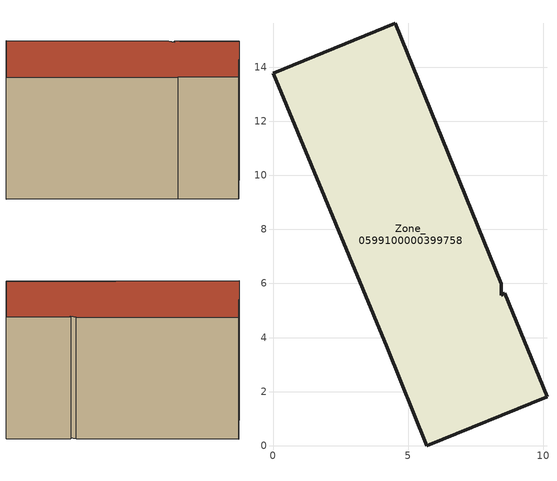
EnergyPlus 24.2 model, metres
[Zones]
Zone_0599100000399758
 floor ground (C_G): 8.59,5.64 10.14,1.81 5.7,0 4.23,3.62 0,13.79 4.53,15.63 8.45,5.99 8.45,5.57 z0
 wall outside (C_F): 5.7,0 10.14,1.81 8.59,5.64 8.45,5.57 8.45,5.99 4.53,15.63 0,13.79 4.23,3.62 5.7,0 z0:8.88
 roof outside (C_R): 10.14,1.81 8.59,5.64 8.45,5.57 8.45,5.99 4.53,15.63 0,13.79 4.23,3.62 5.7,0 z8.88
[BUILDING]
Pand.0599100000399758: North Axis=0; Terrain=City; Loads Convergence Tolerance Value=0.04; Temperature Convergence Tolerance Value=0.4; Solar Distribution=FullExterior; Maximum Number of Warmup Days=25; Minimum Number of Warmup Days=1
[Site:Location]
Rotterdam.The.Hague.AP_ZH_NLD Design_Conditions: Latitude=51.96; Longitude=4.45; Time Zone=1; Elevation=-4.5
[SITE:GROUNDTEMPERATURE:BUILDINGSURFACE]
18, 18, 18, 18, 18, 18, 18, 18, 18, 18, 18, 18
[MATERIAL] Thermal Absorptance=0.9; Solar Absorptance=0.7; Visible Absorptance=0.7
Name | Roughness | Thickness | Conductivity | Density | Specific Heat
G.TI.1992-2005 | MediumSmooth | 0.15 | 0.06 | 540 | 1210
F.TI.1992-2005 | Rough | 0.3 | 0.12 | 1920 | 840
R.TI.1992-2005 | MediumRough | 0.2 | 0.08 | 1500 | 1000
[CONSTRUCTION]
C_G: G.TI.1992-2005
C_F: F.TI.1992-2005
C_R: R.TI.1992-2005
[ZONE]
Zone_0599100000399758: Type=1; Multiplier=1; Ceiling Height=Autocalculate; Volume=Autocalculate; Floor Area=autocalculate; Part of Total Floor Area=Yes
[ZONEINFILTRATION:DESIGNFLOWRATE]
Infil_Zone_0599100000399758: Zone or ZoneList or Space or SpaceList=Zone_0599100000399758; Schedule=AlwaysOn; Design Flow Rate Calculation Method=Flow/Area; Flow Rate per Floor Area=0.0015; Constant Term Coefficient=1; Temperature Term Coefficient=0; Velocity Term Coefficient=0; Velocity Squared Term Coefficient=0
[HVACTEMPLATE:ZONE:IDEALLOADSAIRSYSTEM]
Zone_0599100000399758: Maximum Heating Supply Air Temperature=50; Minimum Cooling Supply Air Temperature=13; Maximum Heating Supply Air Humidity Ratio=0.0156; Minimum Cooling Supply Air Humidity Ratio=0.0077; Heating Limit=NoLimit; Cooling Limit=NoLimit; Dehumidification Control Type=ConstantSensibleHeatRatio; Cooling Sensible Heat Ratio=0.7; Dehumidification Setpoint=60; Humidification Control Type=None; Humidification Setpoint=30; Outdoor Air Method=None; Outdoor Air Flow Rate per Person=0.00944; Outdoor Air Flow Rate per Zone Floor Area=0; Outdoor Air Flow Rate per Zone=0; Demand Controlled Ventilation Type=None; Outdoor Air Economizer Type=NoEconomizer; Heat Recovery Type=None; Sensible Heat Recovery Effectiveness=0.7; Latent Heat Recovery Effectiveness=0.65
[ZONECONTROL:THERMOSTAT]
ThermostatControl_Zone_0599100000399758: Zone or ZoneList=Zone_0599100000399758; Control Type Schedule=DualSetpointControlType; Control 1=Thermostat_Zone_0599100000399758; Temperature Difference Between Cutout And Setpoint=0
[THERMOSTATSETPOINT:DUALSETPOINT]
Thermostat_Zone_0599100000399758: Heating Setpoint Temperature Schedule=HeatingSetpoint_Zone_0599100000399758; Cooling Setpoint Temperature Schedule=CoolingSetpoint_Zone_0599100000399758
[SCHEDULE:COMPACT]
HeatingSetpoint_Zone_0599100000399758: Through: 12/31, For: AllDays, Until: 24:00, 21
CoolingSetpoint_Zone_0599100000399758: Through: 12/31, For: AllDays, Until: 24:00, 24
DualSetpointControlType: Through: 12/31, For: AllDays, Until: 24:00, 4
AlwaysOn: Through: 12/31, For: AllDays, Until: 24:00, 1
